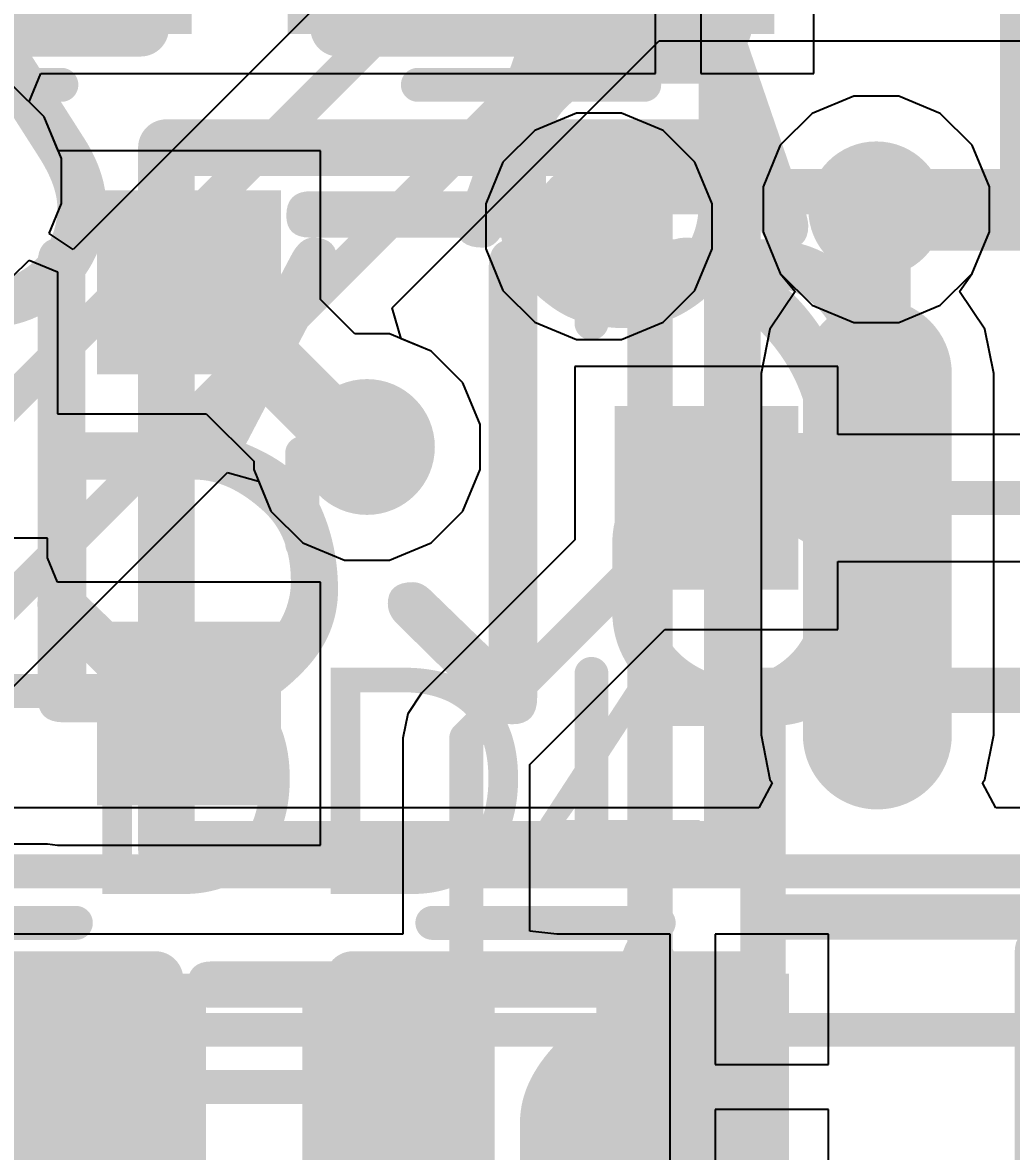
# Model space of a CAD drawing. Header units: inches. Extents: x -1.9 to 51.5, y -1.6 to 35.1.
# Drawn here: x 27.929 to 32.297, y 18.363 to 23.35 of the extents above; entities that cross this region are included whole.
import ezdxf

# ---------------------------------------------------------------- set-up
doc = ezdxf.new("R2010")
doc.units = ezdxf.units.IN
for name, color, linetype in [('Assembly Notes', 76, 'Continuous'), ('Bottom Layer', 76, 'Continuous'), ('Bottom Layer 1', 5, 'Continuous'), ('Bottom Overlay', 54, 'Continuous'), ('Bottom Paste', 16, 'Continuous'), ('Bottom Solder', 6, 'Continuous'), ('Mechanical 1', 6, 'Continuous'), ('Top Assembly', 56, 'Continuous'), ('Top Courtyard', 56, 'Continuous'), ('Top Layer', 16, 'Continuous'), ('Top Layer 1', 1, 'Continuous'), ('Top Overlay', 2, 'Continuous'), ('Top Paste', 8, 'Continuous'), ('Top Solder', 216, 'Continuous'), ('Via Holes', 16, 'Continuous')]:
    doc.layers.add(name, color=color, linetype=linetype)
doc.styles.add('Arial', font='', dxfattribs={"height": 0.2})
doc.styles.add('GOST type B', font='', dxfattribs={"height": 0.2})
doc.styles.get('Arial').set_extended_font_data('Arial')
doc.styles.get('GOST type B').set_extended_font_data('GOST type B')

# ---------------------------------------------------------------- blocks, each defined once
blk = doc.blocks.new('SOIC_16_107')
at = {"layer": 'Top Layer 1'}
h = blk.add_hatch(color=1, dxfattribs=at)
edge = h.paths.add_edge_path()
edge.add_arc((-3.3491, -4.445), 0.304, 90, 180)
edge.add_line((-3.6531, -4.445), (-3.6531, -4.445))
edge.add_arc((-3.3491, -4.445), 0.304, 180, 270)
edge.add_line((-3.3491, -4.749), (-1.7527, -4.749))
edge.add_arc((-1.7527, -4.445), 0.304, 270, 360)
edge.add_line((-1.4487, -4.445), (-1.4487, -4.445))
edge.add_arc((-1.7527, -4.445), 0.304, 0, 90)
edge.add_line((-1.7527, -4.141), (-3.3491, -4.141))
at = {"layer": 'Top Paste'}
h = blk.add_hatch(color=8, dxfattribs=at)
edge = h.paths.add_edge_path()
edge.add_arc((-3.3491, -4.445), 0.304, 90, 180)
edge.add_line((-3.6531, -4.445), (-3.6531, -4.445))
edge.add_arc((-3.3491, -4.445), 0.304, 180, 270)
edge.add_line((-3.3491, -4.749), (-1.7527, -4.749))
edge.add_arc((-1.7527, -4.445), 0.304, 270, 360)
edge.add_line((-1.4487, -4.445), (-1.4487, -4.445))
edge.add_arc((-1.7527, -4.445), 0.304, 0, 90)
edge.add_line((-1.7527, -4.141), (-3.3491, -4.141))
at = {"layer": 'Top Solder'}
h = blk.add_hatch(color=216, dxfattribs=at)
edge = h.paths.add_edge_path()
edge.add_arc((-3.3491, -4.445), 0.329, 90, 180)
edge.add_line((-3.6781, -4.445), (-3.6781, -4.445))
edge.add_arc((-3.3491, -4.445), 0.329, 180, 270)
edge.add_line((-3.3491, -4.774), (-1.7527, -4.774))
edge.add_arc((-1.7527, -4.445), 0.329, 270, 360)
edge.add_line((-1.4237, -4.445), (-1.4237, -4.445))
edge.add_arc((-1.7527, -4.445), 0.329, 0, 90)
edge.add_line((-1.7527, -4.116), (-3.3491, -4.116))
at = {"layer": 'Mechanical 1'}
for points in [[(-1.95, -4.95, 0.2, 0.2, 0), (-1.95, 4.95, 0.2, 0.2, 0)], [(1.95, -4.95, 0.2, 0.2, 0), (-1.95, -4.95, 0.2, 0.2, 0)]]:
    blk.add_lwpolyline(points, format="xyseb", dxfattribs=at)
blk.add_lwpolyline([(-2, -4.95, 0.1, 0.1, 1), (-1.9, -4.95, 0.1, 0.1, 1)], format="xyseb", close=True, dxfattribs=at)
blk.add_lwpolyline([(-2, -4.95, 0.1, 0.1, 1), (-1.9, -4.95, 0.1, 0.1, 1)], format="xyseb", close=True, dxfattribs=at)
at = {"layer": 'Top Assembly'}
for points in [[(-4.1531, -5.45, 0.2, 0.2, 0), (-4.1531, 5.45, 0.2, 0.2, 0)], [(4.1531, -5.45, 0.2, 0.2, 0), (-4.1531, -5.45, 0.2, 0.2, 0)]]:
    blk.add_lwpolyline(points, format="xyseb", dxfattribs=at)
blk.add_lwpolyline([(-4.2031, -5.45, 0.1, 0.1, 1), (-4.1031, -5.45, 0.1, 0.1, 1)], format="xyseb", close=True, dxfattribs=at)
blk.add_lwpolyline([(-4.2031, -5.45, 0.1, 0.1, 1), (-4.1031, -5.45, 0.1, 0.1, 1)], format="xyseb", close=True, dxfattribs=at)
at = {"layer": 'Top Courtyard'}
for points in [[(-4.1531, -5.45, 0.2, 0.2, 0), (-4.1531, 5.45, 0.2, 0.2, 0)], [(4.1531, -5.45, 0.2, 0.2, 0), (-4.1531, -5.45, 0.2, 0.2, 0)]]:
    blk.add_lwpolyline(points, format="xyseb", dxfattribs=at)
blk.add_lwpolyline([(-4.2031, -5.45, 0.1, 0.1, 1), (-4.1031, -5.45, 0.1, 0.1, 1)], format="xyseb", close=True, dxfattribs=at)
blk.add_lwpolyline([(-4.2031, -5.45, 0.1, 0.1, 1), (-4.1031, -5.45, 0.1, 0.1, 1)], format="xyseb", close=True, dxfattribs=at)
at = {"layer": 'Top Overlay'}
for points in [[(-0.9487, -4.95, 0.2, 0.2, 0), (-0.9487, 4.95, 0.2, 0.2, 0)], [(0.9487, -4.95, 0.2, 0.2, 0), (-0.9487, -4.95, 0.2, 0.2, 0)]]:
    blk.add_lwpolyline(points, format="xyseb", dxfattribs=at)
blk.add_lwpolyline([(-0.9987, -4.95, 0.1, 0.1, 1), (-0.8987, -4.95, 0.1, 0.1, 1)], format="xyseb", close=True, dxfattribs=at)
blk.add_lwpolyline([(-0.9987, -4.95, 0.1, 0.1, 1), (-0.8987, -4.95, 0.1, 0.1, 1)], format="xyseb", close=True, dxfattribs=at)
blk = doc.blocks.new('SOT23_3_B_112')
at = {"layer": 'Assembly Notes', "style": 'GOST type B', "text_generation_flag": 2}
blk.add_text('VT2_9', height=2.15, rotation=180, dxfattribs=at).set_placement((-0.025, -1.9))
blk = doc.blocks.new('SOT23_3_B_113')
at = {"layer": 'Bottom Layer 1'}
for points in [[(-1.506, 1.336), (-0.744, 1.336), (-0.744, 0.574), (-1.506, 0.574)], [(0.78, 0.3835), (1.542, 0.3835), (1.542, -0.3785), (0.78, -0.3785)], [(-1.506, -0.569), (-0.744, -0.569), (-0.744, -1.331), (-1.506, -1.331)]]:
    blk.add_hatch(color=5, dxfattribs=at).paths.add_polyline_path(points)
at = {"layer": 'Bottom Paste'}
for points in [[(-1.506, 1.336), (-0.744, 1.336), (-0.744, 0.574), (-1.506, 0.574)], [(0.78, 0.3835), (1.542, 0.3835), (1.542, -0.3785), (0.78, -0.3785)], [(-1.506, -0.569), (-0.744, -0.569), (-0.744, -1.331), (-1.506, -1.331)]]:
    blk.add_hatch(color=16, dxfattribs=at).paths.add_polyline_path(points)
at = {"layer": 'Bottom Solder'}
for points in [[(-1.531, 1.361), (-0.719, 1.361), (-0.719, 0.549), (-1.531, 0.549)], [(0.755, 0.4085), (1.567, 0.4085), (1.567, -0.4035), (0.755, -0.4035)], [(-1.531, -0.544), (-0.719, -0.544), (-0.719, -1.356), (-1.531, -1.356)]]:
    blk.add_hatch(color=6, dxfattribs=at).paths.add_polyline_path(points)
at = {"layer": 'Assembly Notes'}
for points in [[(-1.225, -1.55, 0.25, 0.25, 0), (-1.225, 1.55, 0.25, 0.25, 0)], [(-1.225, 1.55, 0.25, 0.25, 0), (1.275, 1.55, 0.25, 0.25, 0)], [(1.275, -1.55, 0.25, 0.25, 0), (1.275, 1.55, 0.25, 0.25, 0)], [(-1.225, -1.55, 0.25, 0.25, 0), (1.275, -1.55, 0.25, 0.25, 0)]]:
    blk.add_lwpolyline(points, format="xyseb", dxfattribs=at)
for points in [[(-1.2875, 1.55, 0.125, 0.125, 1), (-1.1625, 1.55, 0.125, 0.125, 1)], [(-1.2875, 1.55, 0.125, 0.125, 1), (-1.1625, 1.55, 0.125, 0.125, 1)], [(1.2125, 1.55, 0.125, 0.125, 1), (1.3375, 1.55, 0.125, 0.125, 1)], [(1.2125, 1.55, 0.125, 0.125, 1), (1.3375, 1.55, 0.125, 0.125, 1)], [(-1.2875, -1.55, 0.125, 0.125, 1), (-1.1625, -1.55, 0.125, 0.125, 1)], [(-1.2875, -1.55, 0.125, 0.125, 1), (-1.1625, -1.55, 0.125, 0.125, 1)], [(1.2125, -1.55, 0.125, 0.125, 1), (1.3375, -1.55, 0.125, 0.125, 1)], [(1.2125, -1.55, 0.125, 0.125, 1), (1.3375, -1.55, 0.125, 0.125, 1)]]:
    blk.add_lwpolyline(points, format="xyseb", close=True, dxfattribs=at)
at = {"layer": 'Bottom Overlay'}
for points in [[(-0.425, 1.5031, 0.15, 0.15, 0), (0.653, 1.5031, 0.15, 0.15, 0)], [(0.653, 0.775, 0.15, 0.15, 0), (0.653, 1.5031, 0.15, 0.15, 0)], [(-0.625, -0.2, 0.15, 0.15, 0), (-0.625, 0.2, 0.15, 0.15, 0)], [(0.653, -1.5034, 0.15, 0.15, 0), (0.653, -0.775, 0.15, 0.15, 0)], [(-0.375, -1.5034, 0.15, 0.15, 0), (0.653, -1.5034, 0.15, 0.15, 0)]]:
    blk.add_lwpolyline(points, format="xyseb", dxfattribs=at)
for points in [[(-0.4625, 1.5031, 0.075, 0.075, 1), (-0.3875, 1.5031, 0.075, 0.075, 1)], [(0.6155, 1.5031, 0.075, 0.075, 1), (0.6905, 1.5031, 0.075, 0.075, 1)], [(0.6155, 1.5031, 0.075, 0.075, 1), (0.6905, 1.5031, 0.075, 0.075, 1)], [(0.6155, 0.775, 0.075, 0.075, 1), (0.6905, 0.775, 0.075, 0.075, 1)], [(-0.6625, 0.2, 0.075, 0.075, 1), (-0.5875, 0.2, 0.075, 0.075, 1)], [(-0.6625, -0.2, 0.075, 0.075, 1), (-0.5875, -0.2, 0.075, 0.075, 1)], [(0.6155, -0.775, 0.075, 0.075, 1), (0.6905, -0.775, 0.075, 0.075, 1)], [(-0.4125, -1.5034, 0.075, 0.075, 1), (-0.3375, -1.5034, 0.075, 0.075, 1)], [(0.6155, -1.5034, 0.075, 0.075, 1), (0.6905, -1.5034, 0.075, 0.075, 1)], [(0.6155, -1.5034, 0.075, 0.075, 1), (0.6905, -1.5034, 0.075, 0.075, 1)]]:
    blk.add_lwpolyline(points, format="xyseb", close=True, dxfattribs=at)
at = {"layer": 'Assembly Notes', "style": 'GOST type B', "text_generation_flag": 2}
blk.add_text('VT2_8', height=2.15, rotation=180, dxfattribs=at).set_placement((-0.025, -1.9))
blk = doc.blocks.new('0603R_B_132')
at = {"layer": 'Bottom Layer 1'}
for points in [[(-0.25, 0.475), (-0.25, -0.475), (-1.05, -0.475), (-1.05, 0.475)], [(1.05, 0.475), (1.05, -0.475), (0.25, -0.475), (0.25, 0.475)]]:
    blk.add_hatch(color=5, dxfattribs=at).paths.add_polyline_path(points)
at = {"layer": 'Bottom Paste'}
for points in [[(-0.25, 0.475), (-0.25, -0.475), (-1.05, -0.475), (-1.05, 0.475)], [(1.05, 0.475), (1.05, -0.475), (0.25, -0.475), (0.25, 0.475)]]:
    blk.add_hatch(color=16, dxfattribs=at).paths.add_polyline_path(points)
at = {"layer": 'Bottom Solder'}
for points in [[(-0.225, 0.5), (-0.225, -0.5), (-1.075, -0.5), (-1.075, 0.5)], [(1.075, 0.5), (1.075, -0.5), (0.225, -0.5), (0.225, 0.5)]]:
    blk.add_hatch(color=6, dxfattribs=at).paths.add_polyline_path(points)
at = {"layer": 'Assembly Notes'}
for points in [[(-0.85, -0.475, 0.25, 0.25, 0), (-0.85, 0.475, 0.25, 0.25, 0)], [(-0.85, 0.475, 0.25, 0.25, 0), (0.85, 0.475, 0.25, 0.25, 0)], [(0.85, -0.475, 0.25, 0.25, 0), (0.85, 0.475, 0.25, 0.25, 0)], [(-0.85, -0.475, 0.25, 0.25, 0), (0.85, -0.475, 0.25, 0.25, 0)]]:
    blk.add_lwpolyline(points, format="xyseb", dxfattribs=at)
for points in [[(-0.9125, 0.475, 0.125, 0.125, 1), (-0.7875, 0.475, 0.125, 0.125, 1)], [(-0.9125, 0.475, 0.125, 0.125, 1), (-0.7875, 0.475, 0.125, 0.125, 1)], [(0.7875, 0.475, 0.125, 0.125, 1), (0.9125, 0.475, 0.125, 0.125, 1)], [(0.7875, 0.475, 0.125, 0.125, 1), (0.9125, 0.475, 0.125, 0.125, 1)], [(-0.9125, -0.475, 0.125, 0.125, 1), (-0.7875, -0.475, 0.125, 0.125, 1)], [(-0.9125, -0.475, 0.125, 0.125, 1), (-0.7875, -0.475, 0.125, 0.125, 1)], [(0.7875, -0.475, 0.125, 0.125, 1), (0.9125, -0.475, 0.125, 0.125, 1)], [(0.7875, -0.475, 0.125, 0.125, 1), (0.9125, -0.475, 0.125, 0.125, 1)]]:
    blk.add_lwpolyline(points, format="xyseb", close=True, dxfattribs=at)
at = {"layer": 'Bottom Overlay'}
for points in [[(-0.5, 0.725, 0.15, 0.15, 0), (0.5, 0.725, 0.15, 0.15, 0)], [(-0.5, -0.725, 0.15, 0.15, 0), (0.5, -0.725, 0.15, 0.15, 0)]]:
    blk.add_lwpolyline(points, format="xyseb", dxfattribs=at)
for points in [[(-0.5375, 0.725, 0.075, 0.075, 1), (-0.4625, 0.725, 0.075, 0.075, 1)], [(0.4625, 0.725, 0.075, 0.075, 1), (0.5375, 0.725, 0.075, 0.075, 1)], [(-0.5375, -0.725, 0.075, 0.075, 1), (-0.4625, -0.725, 0.075, 0.075, 1)], [(0.4625, -0.725, 0.075, 0.075, 1), (0.5375, -0.725, 0.075, 0.075, 1)]]:
    blk.add_lwpolyline(points, format="xyseb", close=True, dxfattribs=at)
at = {"layer": 'Assembly Notes', "style": 'GOST type B', "text_generation_flag": 2}
blk.add_text('R13_9', height=2.15, rotation=180, dxfattribs=at).set_placement((-2.4, -1.4))
blk = doc.blocks.new('0603R_B_133')
at = {"layer": 'Bottom Layer 1'}
for points in [[(-0.25, 0.475), (-0.25, -0.475), (-1.05, -0.475), (-1.05, 0.475)], [(1.05, 0.475), (1.05, -0.475), (0.25, -0.475), (0.25, 0.475)]]:
    blk.add_hatch(color=5, dxfattribs=at).paths.add_polyline_path(points)
at = {"layer": 'Bottom Paste'}
for points in [[(-0.25, 0.475), (-0.25, -0.475), (-1.05, -0.475), (-1.05, 0.475)], [(1.05, 0.475), (1.05, -0.475), (0.25, -0.475), (0.25, 0.475)]]:
    blk.add_hatch(color=16, dxfattribs=at).paths.add_polyline_path(points)
at = {"layer": 'Bottom Solder'}
for points in [[(-0.225, 0.5), (-0.225, -0.5), (-1.075, -0.5), (-1.075, 0.5)], [(1.075, 0.5), (1.075, -0.5), (0.225, -0.5), (0.225, 0.5)]]:
    blk.add_hatch(color=6, dxfattribs=at).paths.add_polyline_path(points)
at = {"layer": 'Assembly Notes'}
for points in [[(-0.85, -0.475, 0.25, 0.25, 0), (-0.85, 0.475, 0.25, 0.25, 0)], [(-0.85, 0.475, 0.25, 0.25, 0), (0.85, 0.475, 0.25, 0.25, 0)], [(0.85, -0.475, 0.25, 0.25, 0), (0.85, 0.475, 0.25, 0.25, 0)], [(-0.85, -0.475, 0.25, 0.25, 0), (0.85, -0.475, 0.25, 0.25, 0)]]:
    blk.add_lwpolyline(points, format="xyseb", dxfattribs=at)
for points in [[(-0.9125, 0.475, 0.125, 0.125, 1), (-0.7875, 0.475, 0.125, 0.125, 1)], [(-0.9125, 0.475, 0.125, 0.125, 1), (-0.7875, 0.475, 0.125, 0.125, 1)], [(0.7875, 0.475, 0.125, 0.125, 1), (0.9125, 0.475, 0.125, 0.125, 1)], [(0.7875, 0.475, 0.125, 0.125, 1), (0.9125, 0.475, 0.125, 0.125, 1)], [(-0.9125, -0.475, 0.125, 0.125, 1), (-0.7875, -0.475, 0.125, 0.125, 1)], [(-0.9125, -0.475, 0.125, 0.125, 1), (-0.7875, -0.475, 0.125, 0.125, 1)], [(0.7875, -0.475, 0.125, 0.125, 1), (0.9125, -0.475, 0.125, 0.125, 1)], [(0.7875, -0.475, 0.125, 0.125, 1), (0.9125, -0.475, 0.125, 0.125, 1)]]:
    blk.add_lwpolyline(points, format="xyseb", close=True, dxfattribs=at)
at = {"layer": 'Bottom Overlay'}
for points in [[(-0.5, 0.725, 0.15, 0.15, 0), (0.5, 0.725, 0.15, 0.15, 0)], [(-0.5, -0.725, 0.15, 0.15, 0), (0.5, -0.725, 0.15, 0.15, 0)]]:
    blk.add_lwpolyline(points, format="xyseb", dxfattribs=at)
for points in [[(-0.5375, 0.725, 0.075, 0.075, 1), (-0.4625, 0.725, 0.075, 0.075, 1)], [(0.4625, 0.725, 0.075, 0.075, 1), (0.5375, 0.725, 0.075, 0.075, 1)], [(-0.5375, -0.725, 0.075, 0.075, 1), (-0.4625, -0.725, 0.075, 0.075, 1)], [(0.4625, -0.725, 0.075, 0.075, 1), (0.5375, -0.725, 0.075, 0.075, 1)]]:
    blk.add_lwpolyline(points, format="xyseb", close=True, dxfattribs=at)
at = {"layer": 'Assembly Notes', "style": 'GOST type B', "text_generation_flag": 2}
blk.add_text('R13_8', height=2.15, rotation=180, dxfattribs=at).set_placement((-2.4, -1.4))
blk = doc.blocks.new('0603R_B_142')
at = {"layer": 'Bottom Layer 1'}
for points in [[(-0.25, 0.475), (-0.25, -0.475), (-1.05, -0.475), (-1.05, 0.475)], [(1.05, 0.475), (1.05, -0.475), (0.25, -0.475), (0.25, 0.475)]]:
    blk.add_hatch(color=5, dxfattribs=at).paths.add_polyline_path(points)
at = {"layer": 'Bottom Paste'}
for points in [[(-0.25, 0.475), (-0.25, -0.475), (-1.05, -0.475), (-1.05, 0.475)], [(1.05, 0.475), (1.05, -0.475), (0.25, -0.475), (0.25, 0.475)]]:
    blk.add_hatch(color=16, dxfattribs=at).paths.add_polyline_path(points)
at = {"layer": 'Bottom Solder'}
for points in [[(-0.225, 0.5), (-0.225, -0.5), (-1.075, -0.5), (-1.075, 0.5)], [(1.075, 0.5), (1.075, -0.5), (0.225, -0.5), (0.225, 0.5)]]:
    blk.add_hatch(color=6, dxfattribs=at).paths.add_polyline_path(points)
at = {"layer": 'Assembly Notes'}
for points in [[(-0.85, -0.475, 0.25, 0.25, 0), (-0.85, 0.475, 0.25, 0.25, 0)], [(-0.85, 0.475, 0.25, 0.25, 0), (0.85, 0.475, 0.25, 0.25, 0)], [(0.85, -0.475, 0.25, 0.25, 0), (0.85, 0.475, 0.25, 0.25, 0)], [(-0.85, -0.475, 0.25, 0.25, 0), (0.85, -0.475, 0.25, 0.25, 0)]]:
    blk.add_lwpolyline(points, format="xyseb", dxfattribs=at)
for points in [[(-0.9125, 0.475, 0.125, 0.125, 1), (-0.7875, 0.475, 0.125, 0.125, 1)], [(-0.9125, 0.475, 0.125, 0.125, 1), (-0.7875, 0.475, 0.125, 0.125, 1)], [(0.7875, 0.475, 0.125, 0.125, 1), (0.9125, 0.475, 0.125, 0.125, 1)], [(0.7875, 0.475, 0.125, 0.125, 1), (0.9125, 0.475, 0.125, 0.125, 1)], [(-0.9125, -0.475, 0.125, 0.125, 1), (-0.7875, -0.475, 0.125, 0.125, 1)], [(-0.9125, -0.475, 0.125, 0.125, 1), (-0.7875, -0.475, 0.125, 0.125, 1)], [(0.7875, -0.475, 0.125, 0.125, 1), (0.9125, -0.475, 0.125, 0.125, 1)], [(0.7875, -0.475, 0.125, 0.125, 1), (0.9125, -0.475, 0.125, 0.125, 1)]]:
    blk.add_lwpolyline(points, format="xyseb", close=True, dxfattribs=at)
at = {"layer": 'Bottom Overlay'}
for points in [[(-0.5, 0.725, 0.15, 0.15, 0), (0.5, 0.725, 0.15, 0.15, 0)], [(-0.5, -0.725, 0.15, 0.15, 0), (0.5, -0.725, 0.15, 0.15, 0)]]:
    blk.add_lwpolyline(points, format="xyseb", dxfattribs=at)
for points in [[(-0.5375, 0.725, 0.075, 0.075, 1), (-0.4625, 0.725, 0.075, 0.075, 1)], [(0.4625, 0.725, 0.075, 0.075, 1), (0.5375, 0.725, 0.075, 0.075, 1)], [(-0.5375, -0.725, 0.075, 0.075, 1), (-0.4625, -0.725, 0.075, 0.075, 1)], [(0.4625, -0.725, 0.075, 0.075, 1), (0.5375, -0.725, 0.075, 0.075, 1)]]:
    blk.add_lwpolyline(points, format="xyseb", close=True, dxfattribs=at)
at = {"layer": 'Assembly Notes', "style": 'GOST type B', "text_generation_flag": 2}
blk.add_text('R12_9', height=2.15, rotation=180, dxfattribs=at).set_placement((-2.4, -1.4))
blk = doc.blocks.new('0603R_B_143')
at = {"layer": 'Bottom Layer 1'}
for points in [[(-0.25, 0.475), (-0.25, -0.475), (-1.05, -0.475), (-1.05, 0.475)], [(1.05, 0.475), (1.05, -0.475), (0.25, -0.475), (0.25, 0.475)]]:
    blk.add_hatch(color=5, dxfattribs=at).paths.add_polyline_path(points)
at = {"layer": 'Bottom Paste'}
for points in [[(-0.25, 0.475), (-0.25, -0.475), (-1.05, -0.475), (-1.05, 0.475)], [(1.05, 0.475), (1.05, -0.475), (0.25, -0.475), (0.25, 0.475)]]:
    blk.add_hatch(color=16, dxfattribs=at).paths.add_polyline_path(points)
at = {"layer": 'Bottom Solder'}
for points in [[(-0.225, 0.5), (-0.225, -0.5), (-1.075, -0.5), (-1.075, 0.5)], [(1.075, 0.5), (1.075, -0.5), (0.225, -0.5), (0.225, 0.5)]]:
    blk.add_hatch(color=6, dxfattribs=at).paths.add_polyline_path(points)
at = {"layer": 'Assembly Notes'}
for points in [[(-0.85, -0.475, 0.25, 0.25, 0), (-0.85, 0.475, 0.25, 0.25, 0)], [(-0.85, 0.475, 0.25, 0.25, 0), (0.85, 0.475, 0.25, 0.25, 0)], [(0.85, -0.475, 0.25, 0.25, 0), (0.85, 0.475, 0.25, 0.25, 0)], [(-0.85, -0.475, 0.25, 0.25, 0), (0.85, -0.475, 0.25, 0.25, 0)]]:
    blk.add_lwpolyline(points, format="xyseb", dxfattribs=at)
for points in [[(-0.9125, 0.475, 0.125, 0.125, 1), (-0.7875, 0.475, 0.125, 0.125, 1)], [(-0.9125, 0.475, 0.125, 0.125, 1), (-0.7875, 0.475, 0.125, 0.125, 1)], [(0.7875, 0.475, 0.125, 0.125, 1), (0.9125, 0.475, 0.125, 0.125, 1)], [(0.7875, 0.475, 0.125, 0.125, 1), (0.9125, 0.475, 0.125, 0.125, 1)], [(-0.9125, -0.475, 0.125, 0.125, 1), (-0.7875, -0.475, 0.125, 0.125, 1)], [(-0.9125, -0.475, 0.125, 0.125, 1), (-0.7875, -0.475, 0.125, 0.125, 1)], [(0.7875, -0.475, 0.125, 0.125, 1), (0.9125, -0.475, 0.125, 0.125, 1)], [(0.7875, -0.475, 0.125, 0.125, 1), (0.9125, -0.475, 0.125, 0.125, 1)]]:
    blk.add_lwpolyline(points, format="xyseb", close=True, dxfattribs=at)
at = {"layer": 'Bottom Overlay'}
for points in [[(-0.5, 0.725, 0.15, 0.15, 0), (0.5, 0.725, 0.15, 0.15, 0)], [(-0.5, -0.725, 0.15, 0.15, 0), (0.5, -0.725, 0.15, 0.15, 0)]]:
    blk.add_lwpolyline(points, format="xyseb", dxfattribs=at)
for points in [[(-0.5375, 0.725, 0.075, 0.075, 1), (-0.4625, 0.725, 0.075, 0.075, 1)], [(0.4625, 0.725, 0.075, 0.075, 1), (0.5375, 0.725, 0.075, 0.075, 1)], [(-0.5375, -0.725, 0.075, 0.075, 1), (-0.4625, -0.725, 0.075, 0.075, 1)], [(0.4625, -0.725, 0.075, 0.075, 1), (0.5375, -0.725, 0.075, 0.075, 1)]]:
    blk.add_lwpolyline(points, format="xyseb", close=True, dxfattribs=at)
at = {"layer": 'Assembly Notes', "style": 'GOST type B', "text_generation_flag": 2}
blk.add_text('R12_8', height=2.15, rotation=180, dxfattribs=at).set_placement((-2.4, -1.4))
blk = doc.blocks.new('0603R_B_152')
at = {"layer": 'Bottom Layer 1'}
for points in [[(-0.25, 0.475), (-0.25, -0.475), (-1.05, -0.475), (-1.05, 0.475)], [(1.05, 0.475), (1.05, -0.475), (0.25, -0.475), (0.25, 0.475)]]:
    blk.add_hatch(color=5, dxfattribs=at).paths.add_polyline_path(points)
at = {"layer": 'Bottom Paste'}
for points in [[(-0.25, 0.475), (-0.25, -0.475), (-1.05, -0.475), (-1.05, 0.475)], [(1.05, 0.475), (1.05, -0.475), (0.25, -0.475), (0.25, 0.475)]]:
    blk.add_hatch(color=16, dxfattribs=at).paths.add_polyline_path(points)
at = {"layer": 'Bottom Solder'}
for points in [[(-0.225, 0.5), (-0.225, -0.5), (-1.075, -0.5), (-1.075, 0.5)], [(1.075, 0.5), (1.075, -0.5), (0.225, -0.5), (0.225, 0.5)]]:
    blk.add_hatch(color=6, dxfattribs=at).paths.add_polyline_path(points)
at = {"layer": 'Assembly Notes'}
for points in [[(-0.85, -0.475, 0.25, 0.25, 0), (-0.85, 0.475, 0.25, 0.25, 0)], [(-0.85, 0.475, 0.25, 0.25, 0), (0.85, 0.475, 0.25, 0.25, 0)], [(0.85, -0.475, 0.25, 0.25, 0), (0.85, 0.475, 0.25, 0.25, 0)], [(-0.85, -0.475, 0.25, 0.25, 0), (0.85, -0.475, 0.25, 0.25, 0)]]:
    blk.add_lwpolyline(points, format="xyseb", dxfattribs=at)
for points in [[(-0.9125, 0.475, 0.125, 0.125, 1), (-0.7875, 0.475, 0.125, 0.125, 1)], [(-0.9125, 0.475, 0.125, 0.125, 1), (-0.7875, 0.475, 0.125, 0.125, 1)], [(0.7875, 0.475, 0.125, 0.125, 1), (0.9125, 0.475, 0.125, 0.125, 1)], [(0.7875, 0.475, 0.125, 0.125, 1), (0.9125, 0.475, 0.125, 0.125, 1)], [(-0.9125, -0.475, 0.125, 0.125, 1), (-0.7875, -0.475, 0.125, 0.125, 1)], [(-0.9125, -0.475, 0.125, 0.125, 1), (-0.7875, -0.475, 0.125, 0.125, 1)], [(0.7875, -0.475, 0.125, 0.125, 1), (0.9125, -0.475, 0.125, 0.125, 1)], [(0.7875, -0.475, 0.125, 0.125, 1), (0.9125, -0.475, 0.125, 0.125, 1)]]:
    blk.add_lwpolyline(points, format="xyseb", close=True, dxfattribs=at)
at = {"layer": 'Bottom Overlay'}
for points in [[(-0.5, 0.725, 0.15, 0.15, 0), (0.5, 0.725, 0.15, 0.15, 0)], [(-0.5, -0.725, 0.15, 0.15, 0), (0.5, -0.725, 0.15, 0.15, 0)]]:
    blk.add_lwpolyline(points, format="xyseb", dxfattribs=at)
for points in [[(-0.5375, 0.725, 0.075, 0.075, 1), (-0.4625, 0.725, 0.075, 0.075, 1)], [(0.4625, 0.725, 0.075, 0.075, 1), (0.5375, 0.725, 0.075, 0.075, 1)], [(-0.5375, -0.725, 0.075, 0.075, 1), (-0.4625, -0.725, 0.075, 0.075, 1)], [(0.4625, -0.725, 0.075, 0.075, 1), (0.5375, -0.725, 0.075, 0.075, 1)]]:
    blk.add_lwpolyline(points, format="xyseb", close=True, dxfattribs=at)
at = {"layer": 'Assembly Notes', "style": 'GOST type B', "text_generation_flag": 2}
blk.add_text('R11_9', height=2.15, rotation=180, dxfattribs=at).set_placement((-2.4, -1.4))
blk = doc.blocks.new('0603R_B_153')
at = {"layer": 'Bottom Layer 1'}
for points in [[(-0.25, 0.475), (-0.25, -0.475), (-1.05, -0.475), (-1.05, 0.475)], [(1.05, 0.475), (1.05, -0.475), (0.25, -0.475), (0.25, 0.475)]]:
    blk.add_hatch(color=5, dxfattribs=at).paths.add_polyline_path(points)
at = {"layer": 'Bottom Paste'}
for points in [[(-0.25, 0.475), (-0.25, -0.475), (-1.05, -0.475), (-1.05, 0.475)], [(1.05, 0.475), (1.05, -0.475), (0.25, -0.475), (0.25, 0.475)]]:
    blk.add_hatch(color=16, dxfattribs=at).paths.add_polyline_path(points)
at = {"layer": 'Bottom Solder'}
for points in [[(-0.225, 0.5), (-0.225, -0.5), (-1.075, -0.5), (-1.075, 0.5)], [(1.075, 0.5), (1.075, -0.5), (0.225, -0.5), (0.225, 0.5)]]:
    blk.add_hatch(color=6, dxfattribs=at).paths.add_polyline_path(points)
at = {"layer": 'Assembly Notes'}
for points in [[(-0.85, -0.475, 0.25, 0.25, 0), (-0.85, 0.475, 0.25, 0.25, 0)], [(-0.85, 0.475, 0.25, 0.25, 0), (0.85, 0.475, 0.25, 0.25, 0)], [(0.85, -0.475, 0.25, 0.25, 0), (0.85, 0.475, 0.25, 0.25, 0)], [(-0.85, -0.475, 0.25, 0.25, 0), (0.85, -0.475, 0.25, 0.25, 0)]]:
    blk.add_lwpolyline(points, format="xyseb", dxfattribs=at)
for points in [[(-0.9125, 0.475, 0.125, 0.125, 1), (-0.7875, 0.475, 0.125, 0.125, 1)], [(-0.9125, 0.475, 0.125, 0.125, 1), (-0.7875, 0.475, 0.125, 0.125, 1)], [(0.7875, 0.475, 0.125, 0.125, 1), (0.9125, 0.475, 0.125, 0.125, 1)], [(0.7875, 0.475, 0.125, 0.125, 1), (0.9125, 0.475, 0.125, 0.125, 1)], [(-0.9125, -0.475, 0.125, 0.125, 1), (-0.7875, -0.475, 0.125, 0.125, 1)], [(-0.9125, -0.475, 0.125, 0.125, 1), (-0.7875, -0.475, 0.125, 0.125, 1)], [(0.7875, -0.475, 0.125, 0.125, 1), (0.9125, -0.475, 0.125, 0.125, 1)], [(0.7875, -0.475, 0.125, 0.125, 1), (0.9125, -0.475, 0.125, 0.125, 1)]]:
    blk.add_lwpolyline(points, format="xyseb", close=True, dxfattribs=at)
at = {"layer": 'Bottom Overlay'}
for points in [[(-0.5, 0.725, 0.15, 0.15, 0), (0.5, 0.725, 0.15, 0.15, 0)], [(-0.5, -0.725, 0.15, 0.15, 0), (0.5, -0.725, 0.15, 0.15, 0)]]:
    blk.add_lwpolyline(points, format="xyseb", dxfattribs=at)
for points in [[(-0.5375, 0.725, 0.075, 0.075, 1), (-0.4625, 0.725, 0.075, 0.075, 1)], [(0.4625, 0.725, 0.075, 0.075, 1), (0.5375, 0.725, 0.075, 0.075, 1)], [(-0.5375, -0.725, 0.075, 0.075, 1), (-0.4625, -0.725, 0.075, 0.075, 1)], [(0.4625, -0.725, 0.075, 0.075, 1), (0.5375, -0.725, 0.075, 0.075, 1)]]:
    blk.add_lwpolyline(points, format="xyseb", close=True, dxfattribs=at)
at = {"layer": 'Assembly Notes', "style": 'GOST type B', "text_generation_flag": 2}
blk.add_text('R11_8', height=2.15, rotation=180, dxfattribs=at).set_placement((-2.4, -1.4))

msp = doc.modelspace()

# ---------------------------------------------------------------- hatches: boundary and pattern name
at = {"layer": 'Bottom Layer'}
h = msp.add_hatch(color=76, dxfattribs=at)
edge = h.paths.add_edge_path()
edge.add_arc((31.7, 22.525), 0.3, 0, 360)
h = msp.add_hatch(color=76, dxfattribs=at)
edge = h.paths.add_edge_path()
edge.add_arc((30.475, 22.45), 0.3, 0, 360)
h = msp.add_hatch(color=76, dxfattribs=at)
edge = h.paths.add_edge_path()
edge.add_arc((29.45, 21.475), 0.3, 0, 360)
at = {"layer": 'Bottom Layer 1'}
h = msp.add_hatch(color=5, dxfattribs=at)
edge = h.paths.add_edge_path()
edge.add_arc((31.7, 22.525), 0.3, 0, 360)
h = msp.add_hatch(color=5, dxfattribs=at)
edge = h.paths.add_edge_path()
edge.add_arc((30.475, 22.45), 0.3, 0, 360)
h = msp.add_hatch(color=5, dxfattribs=at)
edge = h.paths.add_edge_path()
edge.add_arc((29.45, 21.475), 0.3, 0, 360)
at = {"layer": 'Top Layer'}
h = msp.add_hatch(color=16, dxfattribs=at)
edge = h.paths.add_edge_path()
edge.add_arc((31.7, 22.525), 0.3, 0, 360)
h = msp.add_hatch(color=16, dxfattribs=at)
edge = h.paths.add_edge_path()
edge.add_arc((30.475, 22.45), 0.3, 0, 360)
h = msp.add_hatch(color=16, dxfattribs=at)
edge = h.paths.add_edge_path()
edge.add_arc((29.45, 21.475), 0.3, 0, 360)
at = {"layer": 'Top Layer 1'}
h = msp.add_hatch(color=1, dxfattribs=at)
edge = h.paths.add_edge_path()
edge.add_arc((31.7, 22.525), 0.3, 0, 360)
h = msp.add_hatch(color=1, dxfattribs=at)
edge = h.paths.add_edge_path()
edge.add_arc((30.475, 22.45), 0.3, 0, 360)
h = msp.add_hatch(color=1, dxfattribs=at)
edge = h.paths.add_edge_path()
edge.add_arc((29.45, 21.475), 0.3, 0, 360)
at = {"layer": 'Via Holes'}
h = msp.add_hatch(color=7, dxfattribs=at)
edge = h.paths.add_edge_path()
edge.add_arc((31.7, 22.525), 0.15, 0, 360)
h = msp.add_hatch(color=7, dxfattribs=at)
edge = h.paths.add_edge_path()
edge.add_arc((30.475, 22.45), 0.15, 0, 360)
h = msp.add_hatch(color=7, dxfattribs=at)
edge = h.paths.add_edge_path()
edge.add_arc((29.45, 21.475), 0.15, 0, 360)

# ---------------------------------------------------------------- linework, layer by layer
at = {"layer": 'Bottom Layer'}
for p, q in [((30.3755, 22.95), (30.1918, 22.8739)), ((30.5745, 22.95), (30.3755, 22.95)), ((30.7582, 22.8739), (30.5745, 22.95)), ((30.1918, 22.8739), (30.0511, 22.7332)), ((30.8989, 22.7332), (30.7582, 22.8739)), ((30.0511, 22.7332), (29.975, 22.5495)), ((30.975, 22.5495), (30.8989, 22.7332)), ((29.975, 22.5495), (29.975, 22.3505)), ((30.975, 22.3505), (30.975, 22.5495)), ((29.975, 22.3505), (30.0511, 22.1668)), ((30.8989, 22.1668), (30.975, 22.3505)), ((30.0511, 22.1668), (30.1918, 22.0261)), ((30.7582, 22.0261), (30.8989, 22.1668)), ((30.1918, 22.0261), (30.3755, 21.95)), ((30.5745, 21.95), (30.7582, 22.0261)), ((30.3755, 21.95), (30.5745, 21.95))]:
    msp.add_line(p, q, dxfattribs=at)
at = {"layer": 'Bottom Layer 1'}
for p, q in [((30.725, 23.125), (30.725, 23.8)), ((30.925, 23.7), (30.925, 23.125)), ((31.425, 23.125), (31.425, 23.7)), ((27.9571, 23), (28.0089, 23.125)), ((28.0089, 23.125), (28.85, 23.125)), ((28.85, 23.125), (28.85, 23.125)), ((28.85, 23.125), (28.925, 23.125)), ((28.925, 23.125), (28.925, 23.125)), ((28.925, 23.125), (30.1, 23.125)), ((30.1, 23.125), (30.125, 23.125)), ((30.125, 23.125), (30.225, 23.125)), ((30.225, 23.125), (30.25, 23.125)), ((30.25, 23.125), (30.725, 23.125)), ((30.925, 23.125), (31.425, 23.125)), ((28.0239, 22.9332), (27.9571, 23)), ((31.6005, 23.025), (31.4168, 22.9489)), ((31.7995, 23.025), (31.6005, 23.025)), ((31.9832, 22.9489), (31.7995, 23.025)), ((31.4168, 22.9489), (31.2761, 22.8082)), ((32.1239, 22.8082), (31.9832, 22.9489)), ((28.0859, 22.7835), (28.0239, 22.9332)), ((31.2761, 22.8082), (31.2, 22.6245)), ((32.2, 22.6245), (32.1239, 22.8082)), ((29.245, 22.7835), (28.0859, 22.7835)), ((29.245, 22.1262), (29.245, 22.7835)), ((31.2, 22.6245), (31.2, 22.4255)), ((32.2, 22.4255), (32.2, 22.6245)), ((31.2, 22.4255), (31.2761, 22.2418)), ((32.1239, 22.2418), (32.2, 22.4255)), ((27.8832, 22.2261), (27.958, 22.3009)), ((27.958, 22.3009), (28.083, 22.2491)), ((28.083, 22.2491), (28.083, 21.6215)), ((31.2761, 22.2418), (31.4168, 22.1011)), ((31.9832, 22.1011), (32.1239, 22.2418)), ((29.3962, 21.975), (29.245, 22.1262)), ((31.4168, 22.1011), (31.6005, 22.025)), ((31.7995, 22.025), (31.9832, 22.1011)), ((31.6005, 22.025), (31.7995, 22.025)), ((29.5495, 21.975), (29.3962, 21.975)), ((29.7332, 21.8989), (29.5495, 21.975)), ((29.8739, 21.7582), (29.7332, 21.8989)), ((31.531, 21.831), (30.369, 21.831)), ((30.369, 21.831), (30.369, 21.0655)), ((31.531, 21.5304), (31.531, 21.831)), ((29.95, 21.5745), (29.8739, 21.7582)), ((28.083, 21.6215), (28.7403, 21.6215)), ((28.7403, 21.6215), (28.95, 21.4118)), ((29.95, 21.3755), (29.95, 21.5745)), ((35, 21.5304), (31.531, 21.5304)), ((28.95, 21.4118), (28.95, 21.3755)), ((28.95, 21.3755), (29.0261, 21.1918)), ((29.8739, 21.1918), (29.95, 21.3755)), ((29.0261, 21.1918), (29.1668, 21.0511)), ((29.7332, 21.0511), (29.8739, 21.1918)), ((28.039, 21.0725), (26.839, 21.0725)), ((28.039, 20.9853), (28.039, 21.0725)), ((29.1668, 21.0511), (29.3505, 20.975)), ((29.5495, 20.975), (29.7332, 21.0511)), ((30.369, 21.0655), (29.6907, 20.3873)), ((28.083, 20.8785), (28.039, 20.9853)), ((29.3505, 20.975), (29.5495, 20.975)), ((31.531, 20.669), (31.531, 20.9696)), ((31.531, 20.9696), (34.8839, 20.9696)), ((29.245, 20.8785), (28.083, 20.8785)), ((29.245, 19.7165), (29.245, 20.8785)), ((30.1694, 20.0729), (30.7655, 20.669)), ((30.7655, 20.669), (31.531, 20.669)), ((29.6907, 20.3873), (29.63, 20.2963)), ((29.63, 20.2963), (29.6086, 20.189)), ((29.6086, 20.189), (29.6086, 19.3225)), ((30.1694, 19.3355), (30.1694, 20.0729)), ((26.9694, 19.7225), (28.039, 19.7225)), ((28.039, 19.7225), (28.039, 19.7225)), ((28.039, 19.7225), (28.083, 19.7165)), ((28.083, 19.7165), (28.083, 19.7165)), ((28.083, 19.7165), (28.1615, 19.7165)), ((28.1615, 19.7165), (29.245, 19.7165)), ((28.914, 19.3225), (27.714, 19.3225)), ((28.989, 19.3225), (28.914, 19.3225)), ((28.914, 19.3225), (28.914, 19.3225)), ((29.6086, 19.3225), (28.989, 19.3225)), ((28.989, 19.3225), (28.989, 19.3225)), ((30.289, 19.3225), (30.1694, 19.3355)), ((30.314, 19.3225), (30.289, 19.3225)), ((30.789, 19.3225), (30.314, 19.3225)), ((30.789, 18.6475), (30.789, 19.3225)), ((31.489, 19.3225), (30.989, 19.3225)), ((30.989, 19.3225), (30.989, 18.7475)), ((31.489, 18.7475), (31.489, 19.3225)), ((30.989, 18.7475), (31.489, 18.7475)), ((30.789, 17.9725), (30.789, 18.6475)), ((31.489, 18.5475), (30.989, 18.5475)), ((30.989, 18.5475), (30.989, 17.9725)), ((31.489, 17.9725), (31.489, 18.5475))]:
    msp.add_line(p, q, dxfattribs=at)
for points in [[(28.664, 22.2025, 0.3, 0.3, 0), (29.3915, 21.475, 0.3, 0.3, 0)], [(29.3915, 21.475, 0.3, 0.3, 0), (29.45, 21.475, 0.3, 0.3, 0)], [(29.889, 20.189, 0.15, 0.15, 0), (30.95, 21.25, 0.15, 0.15, 0)], [(30.95, 21.25, 0.15, 0.15, 0), (35, 21.25, 0.15, 0.15, 0)], [(27.439, 20.3975, 0.15, 0.15, 0), (28.564, 20.3975, 0.15, 0.15, 0)], [(28.564, 20.3975, 0.15, 0.15, 0), (28.664, 20.2975, 0.15, 0.15, 0)], [(29.889, 18.9475, 0.15, 0.15, 0), (29.889, 20.189, 0.15, 0.15, 0)], [(29.589, 18.6475, 0.15, 0.15, 0), (29.889, 18.9475, 0.15, 0.15, 0)], [(28.314, 18.6475, 0.15, 0.15, 0), (29.589, 18.6475, 0.15, 0.15, 0)]]:
    msp.add_lwpolyline(points, format="xyseb", dxfattribs=at)
for points in [[(28.589, 22.2025, 0.15, 0.15, 1), (28.739, 22.2025, 0.15, 0.15, 1)], [(29.3165, 21.475, 0.15, 0.15, 1), (29.4665, 21.475, 0.15, 0.15, 1)], [(29.3165, 21.475, 0.15, 0.15, 1), (29.4665, 21.475, 0.15, 0.15, 1)], [(29.375, 21.475, 0.15, 0.15, 1), (29.525, 21.475, 0.15, 0.15, 1)], [(30.9125, 21.25, 0.075, 0.075, 1), (30.9875, 21.25, 0.075, 0.075, 1)], [(30.9125, 21.25, 0.075, 0.075, 1), (30.9875, 21.25, 0.075, 0.075, 1)], [(28.5265, 20.3975, 0.075, 0.075, 1), (28.6015, 20.3975, 0.075, 0.075, 1)], [(28.5265, 20.3975, 0.075, 0.075, 1), (28.6015, 20.3975, 0.075, 0.075, 1)], [(28.6265, 20.2975, 0.075, 0.075, 1), (28.7015, 20.2975, 0.075, 0.075, 1)], [(29.8515, 20.189, 0.075, 0.075, 1), (29.9265, 20.189, 0.075, 0.075, 1)], [(29.8515, 20.189, 0.075, 0.075, 1), (29.9265, 20.189, 0.075, 0.075, 1)], [(29.8515, 18.9475, 0.075, 0.075, 1), (29.9265, 18.9475, 0.075, 0.075, 1)], [(29.8515, 18.9475, 0.075, 0.075, 1), (29.9265, 18.9475, 0.075, 0.075, 1)], [(28.2765, 18.6475, 0.075, 0.075, 1), (28.3515, 18.6475, 0.075, 0.075, 1)], [(29.5515, 18.6475, 0.075, 0.075, 1), (29.6265, 18.6475, 0.075, 0.075, 1)], [(29.5515, 18.6475, 0.075, 0.075, 1), (29.6265, 18.6475, 0.075, 0.075, 1)]]:
    msp.add_lwpolyline(points, format="xyseb", close=True, dxfattribs=at)
at = {"layer": 'Top Layer'}
for p, q in [((30.3755, 22.95), (30.1918, 22.8739)), ((30.5745, 22.95), (30.3755, 22.95)), ((30.7582, 22.8739), (30.5745, 22.95)), ((30.1918, 22.8739), (30.0511, 22.7332)), ((30.8989, 22.7332), (30.7582, 22.8739)), ((30.0511, 22.7332), (29.975, 22.5495)), ((30.975, 22.5495), (30.8989, 22.7332)), ((29.975, 22.5495), (29.975, 22.3505)), ((30.975, 22.3505), (30.975, 22.5495)), ((29.975, 22.3505), (30.0511, 22.1668)), ((30.8989, 22.1668), (30.975, 22.3505)), ((30.0511, 22.1668), (30.1918, 22.0261)), ((30.7582, 22.0261), (30.8989, 22.1668)), ((30.1918, 22.0261), (30.3755, 21.95)), ((30.5745, 21.95), (30.7582, 22.0261)), ((30.3755, 21.95), (30.5745, 21.95))]:
    msp.add_line(p, q, dxfattribs=at)
at = {"layer": 'Top Layer 1'}
for p, q in [((29.9017, 24.0983), (28.1514, 22.3479)), ((29.562, 22.0905), (30.7411, 23.2696)), ((30.7411, 23.2696), (33.3718, 23.2696)), ((28.0239, 22.9332), (27.8832, 23.0739)), ((31.6005, 23.025), (31.4168, 22.9489)), ((31.7995, 23.025), (31.6005, 23.025)), ((31.9832, 22.9489), (31.7995, 23.025)), ((31.4168, 22.9489), (31.2761, 22.8082)), ((32.1239, 22.8082), (31.9832, 22.9489)), ((28.1, 22.7495), (28.0239, 22.9332)), ((31.2761, 22.8082), (31.2, 22.6245)), ((32.2, 22.6245), (32.1239, 22.8082)), ((28.1, 22.5505), (28.1, 22.7495)), ((31.2, 22.6245), (31.2, 22.4255)), ((32.2, 22.4255), (32.2, 22.6245)), ((28.0454, 22.4187), (28.1, 22.5505)), ((28.1514, 22.3479), (28.0454, 22.4187)), ((31.2, 22.4255), (31.2761, 22.2418)), ((32.1239, 22.2418), (32.2, 22.4255)), ((31.2761, 22.2418), (31.3416, 22.1625)), ((32.0684, 22.1625), (32.1239, 22.2418)), ((31.3416, 22.1625), (31.2302, 21.9958)), ((32.1797, 21.9958), (32.0684, 22.1625)), ((29.6017, 21.9534), (29.562, 22.0905)), ((31.2302, 21.9958), (31.1911, 21.7991)), ((32.2189, 21.7991), (32.1797, 21.9958)), ((29.7332, 21.8989), (29.6017, 21.9534)), ((29.8739, 21.7582), (29.7332, 21.8989)), ((31.1911, 21.7991), (31.1911, 20.2027)), ((32.2189, 20.2027), (32.2189, 21.7991)), ((29.95, 21.5745), (29.8739, 21.7582)), ((29.95, 21.3755), (29.95, 21.5745)), ((27.8733, 20.4017), (28.8345, 21.363)), ((28.8345, 21.363), (28.9716, 21.3233)), ((29.8739, 21.1918), (29.95, 21.3755)), ((28.9716, 21.3233), (29.0261, 21.1918)), ((29.0261, 21.1918), (29.1668, 21.0511)), ((29.7332, 21.0511), (29.8739, 21.1918)), ((29.1668, 21.0511), (29.3505, 20.975)), ((29.5495, 20.975), (29.7332, 21.0511)), ((29.3505, 20.975), (29.5495, 20.975)), ((31.1911, 20.2027), (31.2302, 20.006)), ((32.1797, 20.006), (32.2189, 20.2027)), ((31.2302, 20.006), (31.2405, 19.9906)), ((32.1695, 19.9906), (32.1797, 20.006)), ((31.2405, 19.9906), (31.1816, 19.8804)), ((32.2284, 19.8804), (32.1695, 19.9906)), ((31.1816, 19.8804), (25.4131, 19.8804)), ((32.4516, 19.8804), (32.2284, 19.8804))]:
    msp.add_line(p, q, dxfattribs=at)
for points in [[(27.3, 21.1, 0.15, 0.15, 0), (30.1, 23.9, 0.15, 0.15, 0)], [(27.675, 20.6, 0.15, 0.15, 0), (30.625, 23.55, 0.15, 0.15, 0)], [(31.7, 22.525, 0.3, 0.3, 0), (31.7025, 22.5225, 0.3, 0.3, 0)], [(31.7025, 21.0034, 0.3, 0.3, 0), (31.7025, 22.5225, 0.3, 0.3, 0)], [(31.7025, 21.0034, 0.3, 0.3, 0), (31.705, 21.0009, 0.3, 0.3, 0)], [(24.425, 19.6, 0.15, 0.15, 0), (33.6423, 19.6, 0.15, 0.15, 0)], [(25.2965, 18.9, 0.15, 0.15, 0), (35.9, 18.9, 0.15, 0.15, 0)]]:
    msp.add_lwpolyline(points, format="xyseb", dxfattribs=at)
for points in [[(31.625, 22.525, 0.15, 0.15, 1), (31.775, 22.525, 0.15, 0.15, 1)], [(31.6275, 22.5225, 0.15, 0.15, 1), (31.7775, 22.5225, 0.15, 0.15, 1)], [(31.6275, 22.5225, 0.15, 0.15, 1), (31.7775, 22.5225, 0.15, 0.15, 1)], [(31.6275, 21.0034, 0.15, 0.15, 1), (31.7775, 21.0034, 0.15, 0.15, 1)], [(31.6275, 21.0034, 0.15, 0.15, 1), (31.7775, 21.0034, 0.15, 0.15, 1)], [(31.63, 21.0009, 0.15, 0.15, 1), (31.78, 21.0009, 0.15, 0.15, 1)]]:
    msp.add_lwpolyline(points, format="xyseb", close=True, dxfattribs=at)

# ---------------------------------------------------------------- block references
for name, p in [('SOT23_3_B_112', (29.725, 26.4)), ('0603R_B_142', (26.725, 25.55)), ('0603R_B_152', (27.6, 23.8)), ('0603R_B_132', (30.175, 23.8)), ('SOT23_3_B_113', (29.789, 21.2475)), ('0603R_B_143', (26.789, 20.3975)), ('0603R_B_153', (27.664, 18.6475)), ('0603R_B_133', (30.239, 18.6475))]:
    msp.add_blockref(name, p)
at = {"rotation": 270}
msp.add_blockref('SOIC_16_107', (36.15, 18.45), dxfattribs=at)

# ---------------------------------------------------------------- texts
at = {"layer": 'Top Overlay', "style": 'Arial'}
msp.add_text('DD4', height=1, dxfattribs=at).set_placement((28.1671, 19.5002))

doc.saveas('drawing.dxf')
